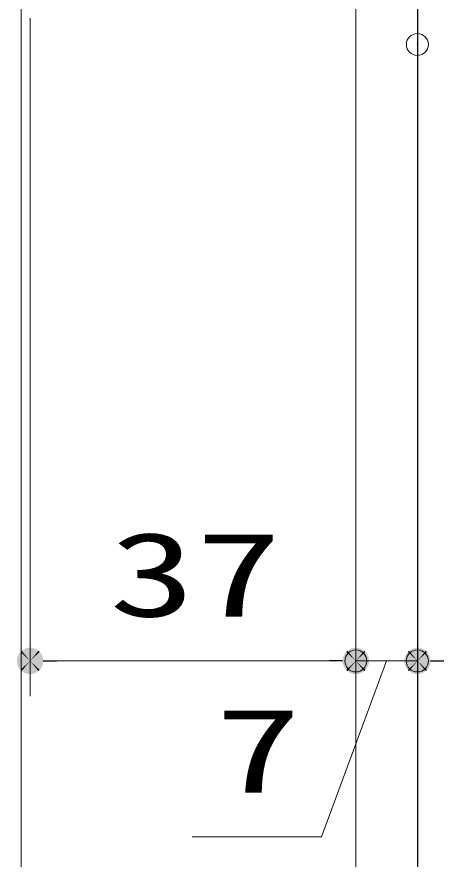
# Model space of a CAD drawing. Units: millimetres, scale not verified. Extents: x -1306 to 1306, y -607 to 607.
# Drawn here: x -513.1 to -465.5, y 290.9 to 386.6 of the extents above; entities that cross this region are included whole.
import ezdxf
from ezdxf.enums import TextEntityAlignment as Align

# ---------------------------------------------------------------- set-up
doc = ezdxf.new("R2010")
doc.units = ezdxf.units.MM
doc.header["$LTSCALE"] = 5
doc.header["$PDMODE"] = 32
doc.header["$PDSIZE"] = 2.5
for name, color, linetype, lineweight in [('0-D_線(白)', 7, 'Continuous', 30), ('1-0_線(水)', 4, 'Continuous', 9), ('1-1_寸法線', 3, 'Continuous', 13), ('1-4_DEFPOINTS', 7, 'Continuous', 5), ('1-5_0', 3, 'Continuous', 25)]:
    doc.layers.add(name, color=color, linetype=linetype, lineweight=lineweight)
doc.styles.add('ＭＳ ゴシック', font='')
doc.styles.get('ＭＳ ゴシック').set_extended_font_data('MS Gothic')

# ---------------------------------------------------------------- blocks, each defined once
blk = doc.blocks.new('_DOT')
at = {"layer": '1-5_0'}
blk.add_line((-2.5, 0), (-5, 0), dxfattribs=at)
for points in [[(0, 0), (-2.023, 1.469), (-1.822, 1.711)], [(0, 0), (-1.822, 1.711), (-1.594, 1.926)], [(0, 0), (-1.594, 1.926), (-1.34, 2.111)], [(0, 0), (-1.34, 2.111), (-1.064, 2.262)], [(0, 0), (-1.064, 2.262), (-0.773, 2.378)], [(0, 0), (-0.773, 2.378), (-0.468, 2.456)], [(0, 0), (-0.468, 2.456), (-0.157, 2.495)], [(0, 0), (-0.157, 2.495), (0.157, 2.495)], [(0, 0), (0.157, 2.495), (0.468, 2.456)], [(0, 0), (0.468, 2.456), (0.773, 2.378)], [(0, 0), (0.773, 2.378), (1.064, 2.262)], [(0, 0), (1.064, 2.262), (1.34, 2.111)], [(0, 0), (1.34, 2.111), (1.594, 1.926)], [(0, 0), (1.594, 1.926), (1.822, 1.711)], [(0, 0), (1.822, 1.711), (2.023, 1.469)], [(0, 0), (-2.5, 0), (-2.48, 0.313)], [(0, 0), (-2.48, -0.313), (-2.5, 0)], [(0, 0), (-2.48, 0.313), (-2.421, 0.622)], [(0, 0), (-2.421, -0.622), (-2.48, -0.313)], [(0, 0), (-2.421, 0.622), (-2.324, 0.92)], [(0, 0), (-2.324, -0.92), (-2.421, -0.622)], [(0, 0), (-2.324, 0.92), (-2.191, 1.204)], [(0, 0), (-2.191, -1.204), (-2.324, -0.92)], [(0, 0), (-2.191, 1.204), (-2.023, 1.469)], [(0, 0), (-2.023, -1.469), (-2.191, -1.204)], [(0, 0), (-1.822, -1.711), (-2.023, -1.469)], [(0, 0), (-1.594, -1.926), (-1.822, -1.711)], [(0, 0), (-1.34, -2.111), (-1.594, -1.926)], [(0, 0), (-1.064, -2.262), (-1.34, -2.111)], [(0, 0), (-0.773, -2.378), (-1.064, -2.262)], [(0, 0), (-0.468, -2.456), (-0.773, -2.378)], [(0, 0), (-0.157, -2.495), (-0.468, -2.456)], [(0, 0), (0.157, -2.495), (-0.157, -2.495)], [(0, 0), (2.023, 1.469), (2.191, 1.204)], [(0, 0), (2.191, 1.204), (2.324, 0.92)], [(0, 0), (2.324, 0.92), (2.421, 0.622)], [(0, 0), (2.421, 0.622), (2.48, 0.313)], [(0, 0), (2.48, 0.313), (2.5, 0)], [(0, 0), (0.468, -2.456), (0.157, -2.495)], [(0, 0), (0.773, -2.378), (0.468, -2.456)], [(0, 0), (1.064, -2.262), (0.773, -2.378)], [(0, 0), (1.34, -2.111), (1.064, -2.262)], [(0, 0), (1.594, -1.926), (1.34, -2.111)], [(0, 0), (1.822, -1.711), (1.594, -1.926)], [(0, 0), (2.023, -1.469), (1.822, -1.711)], [(0, 0), (2.191, -1.204), (2.023, -1.469)], [(0, 0), (2.324, -0.92), (2.191, -1.204)], [(0, 0), (2.421, -0.622), (2.324, -0.92)], [(0, 0), (2.48, -0.313), (2.421, -0.622)], [(0, 0), (2.5, 0), (2.48, -0.313)]]:
    blk.add_solid(points, dxfattribs=at)

msp = doc.modelspace()

# ---------------------------------------------------------------- linework, layer by layer
at = {"layer": '0-D_線(白)'}
msp.add_line((-467.628, 393.469), (-467.628, 183.637), dxfattribs=at)
at = {"layer": '1-0_線(水)'}
for p, q in [((-512.627, 433.448), (-512.627, 183.637)), ((-474.627, 403.448), (-474.627, 183.637))]:
    msp.add_line(p, q, dxfattribs=at)
at = {"layer": '1-1_寸法線'}
for p, q in [((-511.627, 386.448), (-511.627, 309.448)), ((-474.627, 385.448), (-474.627, 309.448)), ((-474.627, 385.448), (-474.627, 309.448)), ((-467.628, 375.469), (-467.628, 309.448)), ((-467.628, 375.469), (-467.628, 309.448)), ((-508.627, 313.448), (-477.627, 313.448)), ((-477.627, 313.448), (-480.627, 313.448)), ((-474.627, 313.448), (-467.628, 313.448)), ((-474.627, 313.448), (-467.628, 313.448))]:
    msp.add_line(p, q, dxfattribs=at)
msp.add_lwpolyline([(-471.128, 313.448), (-478.53, 293.448), (-493.196, 293.448)], dxfattribs=at)
at = {"layer": '1-4_DEFPOINTS'}
for p in [(-467.628, 383.469), (-474.627, 313.448), (-467.628, 313.448)]:
    msp.add_point(p, dxfattribs=at)

# ---------------------------------------------------------------- block references
at = {"layer": '1-1_寸法線', "xscale": 0.6, "yscale": 0.6, "rotation": 180}
for p in [(-511.627, 313.448), (-467.628, 313.448), (-467.628, 313.448)]:
    msp.add_blockref('_DOT', p, dxfattribs=at)
at = {"layer": '1-1_寸法線', "xscale": 0.6, "yscale": 0.6}
msp.add_blockref('_DOT', (-474.627, 313.448), dxfattribs=at)
msp.add_blockref('_DOT', (-474.627, 313.448), dxfattribs=at)

# ---------------------------------------------------------------- texts
at = {"layer": '1-1_寸法線', "style": 'ＭＳ ゴシック', "width": 1.5}
for s, p in [('37', (-502.651, 315.597)), ('7', (-490.625, 295.597))]:
    msp.add_text(s, height=9.604, dxfattribs=at).set_placement(p, align=Align.BOTTOM_LEFT)

doc.saveas('drawing.dxf')
